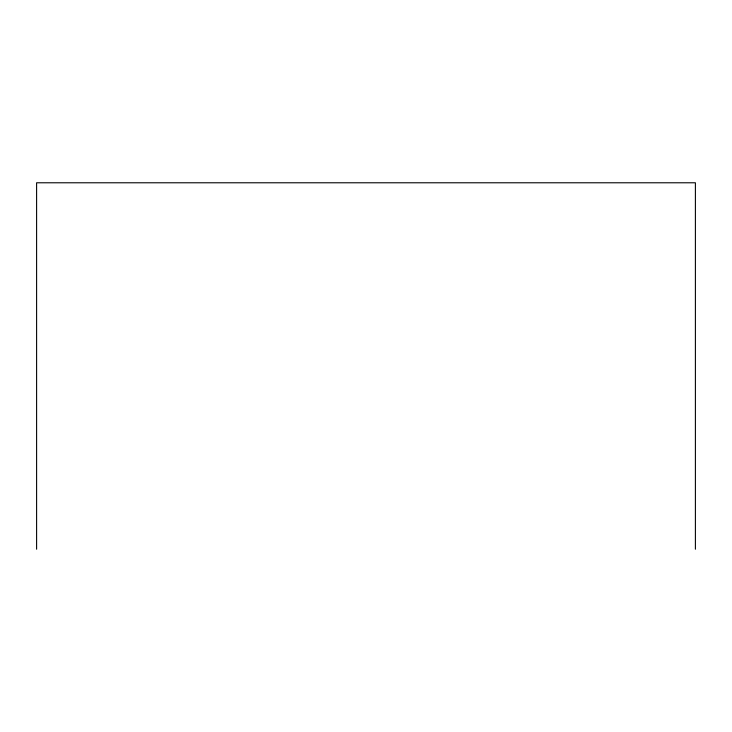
<?xml version="1.0" encoding="UTF-8"?>
<svg xmlns="http://www.w3.org/2000/svg" width="732" height="732" viewBox="0 0 732 732"><rect width="100%" height="100%" fill="white"/><g stroke="black" fill="none" stroke-linecap="round" stroke-linejoin="round"><path stroke-width="1.1" d="M695.4 549.22L695.4 182.78L36.6 182.78L36.6 549.22"/></g></svg>
